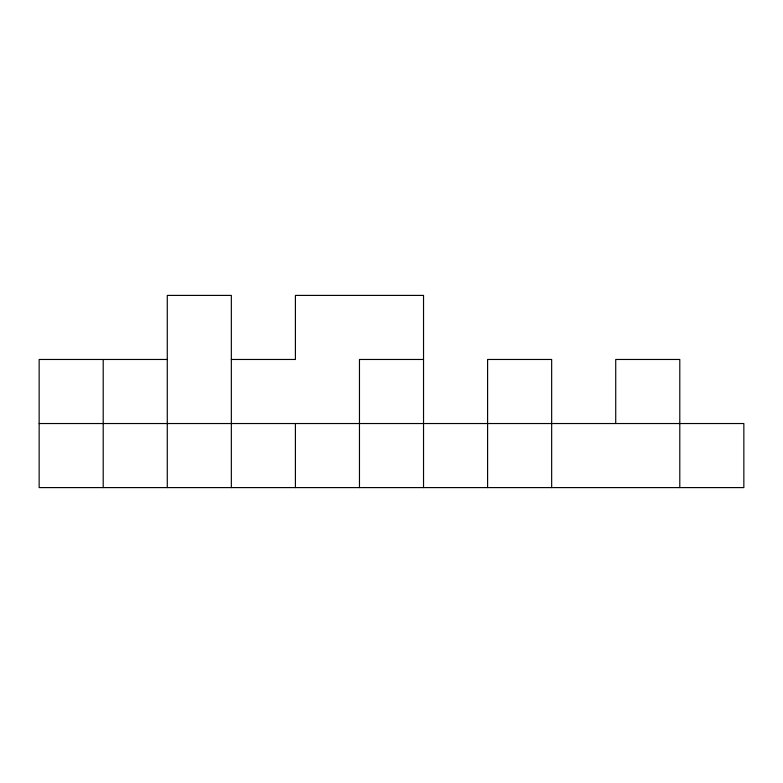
<?xml version="1.0" encoding="UTF-8"?>
<svg xmlns="http://www.w3.org/2000/svg" width="783" height="783" viewBox="0 0 783 783"><rect width="100%" height="100%" fill="white"/><g stroke="black" fill="none" stroke-linecap="round" stroke-linejoin="round"><path stroke-width="1.17" d="M167.278 359.466L39.15 359.466L39.15 487.594L743.85 487.594L743.85 423.534L39.15 423.534M231.337 359.466L295.406 359.466L295.406 295.406L423.534 295.406L423.534 487.594M423.534 359.466L359.466 359.466L359.466 487.594M679.791 487.594L679.791 359.466L615.722 359.466L615.722 423.534M551.663 487.594L551.663 359.466L487.594 359.466L487.594 487.594M295.406 423.534L295.406 487.594M231.337 487.594L231.337 295.406L167.278 295.406L167.278 487.594M103.209 359.466L103.209 487.594"/></g></svg>
